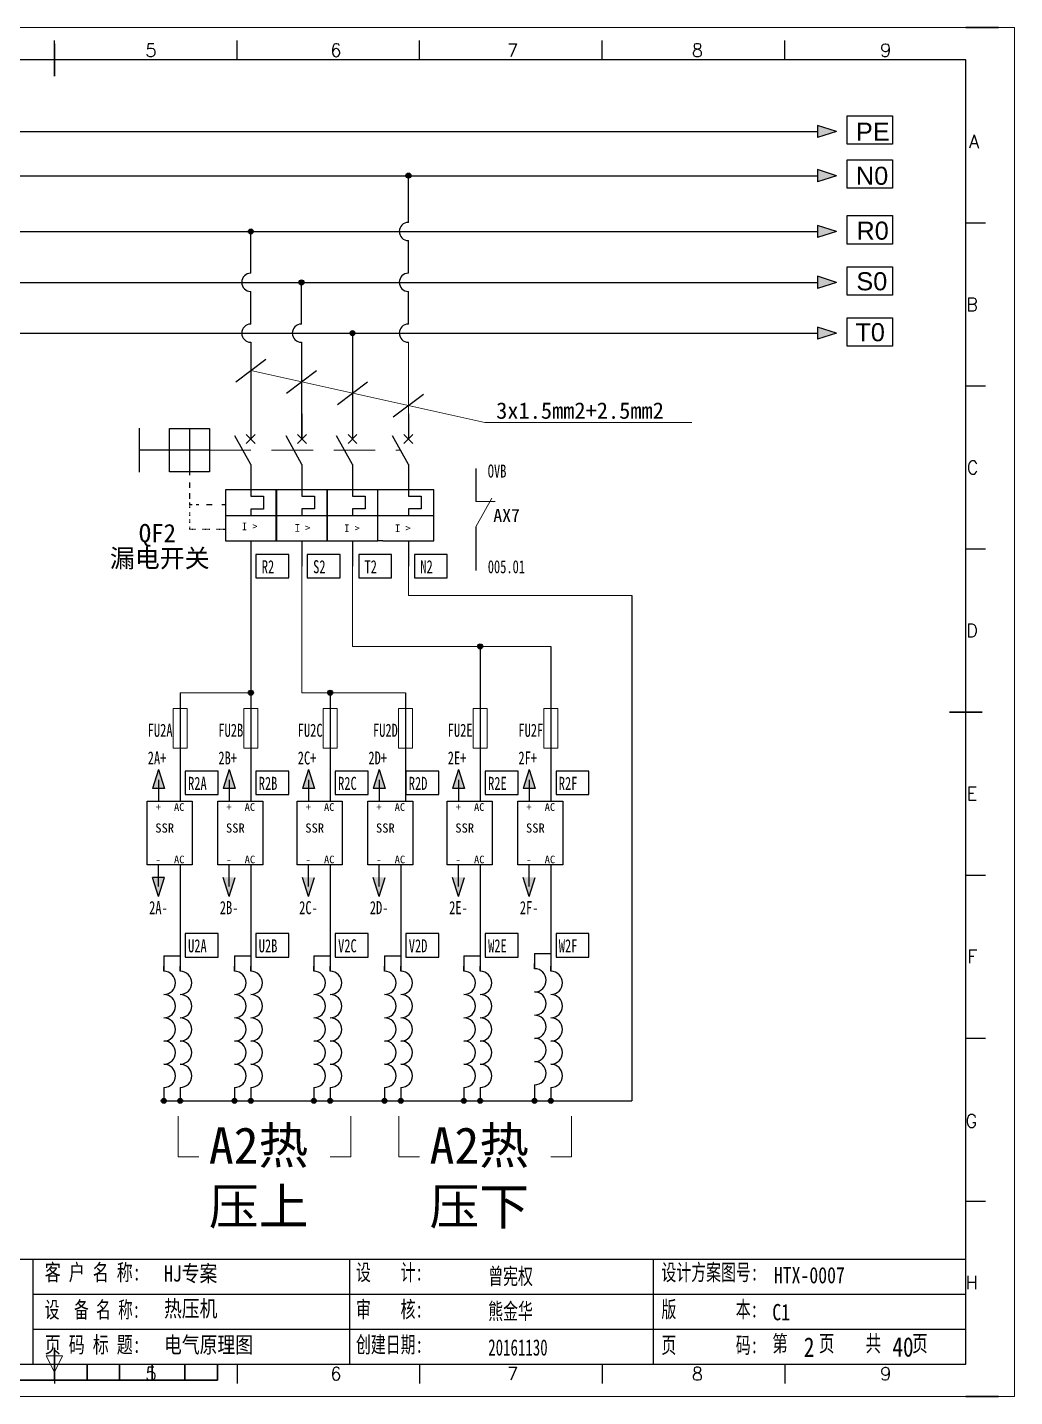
# Model space of a CAD drawing. Extents: x 35123 to 43919, y -4314 to -326.
# Drawn here: x 36080 to 36231.4, y -2913.9 to -2703.9 of the extents above; entities that cross this region are included whole.
import ezdxf
from ezdxf.enums import TextEntityAlignment as Align

# ---------------------------------------------------------------- set-up
doc = ezdxf.new("R2010")
doc.units = 0
doc.header["$MEASUREMENT"] = 0
for name, pattern in [('ACANSTGL', [0.11811, 0.07874, -0.03937]), ('ACISOWELD', [3, 2, -1]), ('DASHED2', [9.525, 6.35, -3.175])]:
    doc.linetypes.add(name, pattern=pattern)
for name, color, linetype in [('AE_BOR', 1, 'Continuous'), ('MISC', 2, 'Continuous'), ('SYMS', 7, 'Continuous'), ('细实线层', 7, 'Continuous')]:
    doc.layers.add(name, color=color, linetype=linetype)
doc.styles.add('Standard0.67', font='', dxfattribs={"width": 0.67})
doc.styles.add('Standard_0.8', font='SimSun.ttf', dxfattribs={"width": 0.8})
doc.styles.add('WD', font='romans.shx', dxfattribs={"bigfont": 'gbcbig.shx'})
doc.styles.add('WD_IEC', font='ISOCP2.shx', dxfattribs={"width": 0.9, "height": 4, "bigfont": 'gbcbig.shx'})
doc.styles.add('宋', font='SimSun.ttf', dxfattribs={"width": 0.7})
doc.styles.add('样式 0', font='')
doc.styles.add('样式 8', font='arial.ttf')
doc.styles.get('Standard0.67').set_extended_font_data('FangSong_GB2312')
doc.styles.get('样式 0').set_extended_font_data('KaiTi_GB2312')

# ---------------------------------------------------------------- blocks, each defined once
blk = doc.blocks.new('gb_a2_a')
for p, q in [((584, 410), (25, 410)), ((584, 10), (584, 410)), ((25, 10), (584, 10))]:
    blk.add_line(p, q)
at = {"layer": 'AE_BOR', "color": 1, "lineweight": 15}
for p, q in [((4.93, 420), (598.93, 420)), ((598.93, 420), (598.93, 0)), ((304.5, 7.5), (302, 12.5)), ((302, 12.5), (307, 12.5)), ((307, 12.5), (304.5, 7.5)), ((598.93, 0), (4.93, 0))]:
    blk.add_line(p, q, dxfattribs=at)
at = {"layer": 'AE_BOR', "lineweight": 30}
for p, q in [((594, 420), (584, 420)), ((594, 0), (584, 0))]:
    blk.add_line(p, q, dxfattribs=at)
at = {"layer": 'AE_BOR'}
for p, q in [((304.5, 410), (304.5, 416)), ((360.5, 410), (360.5, 416)), ((416.5, 410), (416.5, 416)), ((472.5, 410), (472.5, 416)), ((528.5, 410), (528.5, 416)), ((584, 360), (590, 360)), ((584, 310), (590, 310)), ((584, 260), (590, 260)), ((584, 160), (590, 160)), ((584, 110), (590, 110)), ((584, 60), (590, 60)), ((304.5, 10), (304.5, 4)), ((360.5, 10), (360.5, 4)), ((416.5, 10), (416.5, 4)), ((472.5, 10), (472.5, 4)), ((528.5, 10), (528.5, 4))]:
    blk.add_line(p, q, dxfattribs=at)
at = {"layer": 'AE_BOR', "color": 2, "lineweight": 30}
for p, q in [((304.5, 405), (304.5, 415)), ((579, 210), (589, 210)), ((304.5, 10), (304.5, 15)), ((304.5, 15), (304.5, 5)), ((304.5, 10), (304.5, 5)), ((314.5, 5), (314.5, 10)), ((324.5, 5), (324.5, 10)), ((334.5, 5), (334.5, 10)), ((344.5, 5), (344.5, 10)), ((354.5, 5), (354.5, 10)), ((254.5, 5), (354.5, 5))]:
    blk.add_line(p, q, dxfattribs=at)
at = {"layer": 'AE_BOR', "style": 'WD'}
for s, p in [('5', (334.12, 411)), ('6', (390.81, 411)), ('7', (445.01, 411)), ('8', (501.67, 411)), ('9', (559.4, 411)), ('5', (334.12, 5)), ('6', (390.81, 5)), ('7', (445.01, 5)), ('8', (501.67, 5)), ('9', (559.4, 5))]:
    blk.add_text(s, height=4, dxfattribs=at).set_placement(p, align=Align.CENTER)
for s, p in [('A', (588.05, 385)), ('B', (587.67, 335)), ('C', (587.86, 285)), ('D', (587.67, 235)), ('E', (587.48, 185)), ('F', (587.48, 135)), ('F', (587.48, 135)), ('G', (587.48, 84.56)), ('H', (587.67, 35))]:
    blk.add_text(s, height=4, dxfattribs=at).set_placement(p, align=Align.MIDDLE_RIGHT)
blk = doc.blocks.new('VCB11THI')
for p, q in [((0, 7.5), (0, 2.5)), ((0, -2.5), (-3.12, 3.12)), ((-0.88, 3.38), (0.88, 1.62)), ((-0.88, 1.62), (0.88, 3.38)), ((0, -2.5), (0, -8.75)), ((0, -8.75), (2.5, -8.75)), ((2.5, -8.75), (2.5, -11.25)), ((-5, -12.5), (5, -12.5)), ((0, -11.25), (0, -12.5)), ((2.5, -11.25), (0, -11.25)), ((0, -17.5), (0, -22.5))]:
    blk.add_line(p, q)
blk.add_lwpolyline([(-5, -7.5), (-5, -17.5), (5, -17.5), (5, -7.5)], close=True)
at = {"style": 'WD_IEC'}
for tag, p in [('INST', (-8, 5.25)), ('LOC', (-8, 1.75)), ('TAG1', (-8, -1.75)), ('RATING1', (-8, -6.35)), ('DESC1', (-8, -14.35)), ('DESC2', (-8, -17.85)), ('DESC3', (-8, -21.35))]:
    blk.add_attdef(tag, text='', height=2.5, dxfattribs=at).set_placement(p, align=Align.RIGHT)
blk.add_attdef('TERM01', text='', height=2, rotation=90, dxfattribs=at).set_placement((-1, 7.5), align=Align.RIGHT)
at = {"style": 'WD_IEC', "flags": 1}
for tag, p, height in [('X2TERM01', (0, 7.5), 0.32), ('MFG', (2.75, 6.5), 1.5), ('CAT', (2.75, 4), 1.5), ('X4LINK', (-2, 0), 0.32), ('X1LINK', (-0.5, 0), 0.32), ('CONTACT', (-5, -7.5), 1), ('COMMON', (-3.75, -8.75), 1), ('ASSYCODE', (1, -19), 1), ('FAMILY', (1, -20.5), 1), ('CATDESC', (1, -22), 1), ('X8TERM02', (0, -22.5), 0.32)]:
    blk.add_attdef(tag, p, '', height=height, dxfattribs=at)
at = {"lineweight": 15, "style": 'WD_IEC'}
blk.add_attdef('XREF', text='', height=2.5, dxfattribs=at).set_placement((-8, -10.35), align=Align.RIGHT)
at = {"style": 'WD_IEC'}
blk.add_attdef('TERM02', (-1, -22.5), '', height=2, rotation=90, dxfattribs=at)
at = {"linetype": 'Continuous', "style": 'WD_IEC'}
blk.add_attdef('T', text='', height=2.5, dxfattribs=at).set_placement((0, -15), align=Align.MIDDLE_CENTER)
blk = doc.blocks.new('VCB21THI')
for p, q in [((0, 7.5), (0, 2.5)), ((0, -2.5), (-3.12, 3.12)), ((-0.88, 3.38), (0.88, 1.62)), ((-0.88, 1.62), (0.88, 3.38)), ((0, -2.5), (0, -8.75)), ((0, -8.75), (2.5, -8.75)), ((2.5, -8.75), (2.5, -11.25)), ((-5, -12.5), (5, -12.5)), ((0, -11.25), (0, -12.5)), ((2.5, -11.25), (0, -11.25)), ((0, -17.5), (0, -22.5))]:
    blk.add_line(p, q)
blk.add_lwpolyline([(-5, -7.5), (-5, -17.5), (5, -17.5), (5, -7.5)], close=True)
at = {"style": 'WD_IEC'}
for tag, p in [('INST', (-8, 5.25)), ('LOC', (-8, 1.75)), ('TAG2', (-8, -1.75)), ('RATING1', (-8, -6.35)), ('DESC1', (-8, -14.35)), ('DESC2', (-8, -17.85)), ('DESC3', (-8, -21.35))]:
    blk.add_attdef(tag, text='', height=2.5, dxfattribs=at).set_placement(p, align=Align.RIGHT)
blk.add_attdef('TERM01', text='', height=2, rotation=90, dxfattribs=at).set_placement((-1, 7.5), align=Align.RIGHT)
at = {"style": 'WD_IEC', "flags": 1}
for tag, p, height in [('X2TERM01', (0, 7.5), 0.32), ('X4LINK', (-2, 0), 0.32), ('X1LINK', (-0.5, 0), 0.32), ('CONTACT', (-5, -7.5), 1), ('COMMON', (-3.75, -8.75), 1), ('FAMILY', (1, -20.5), 1), ('X8TERM02', (0, -22.5), 0.32)]:
    blk.add_attdef(tag, p, '', height=height, dxfattribs=at)
at = {"lineweight": 15, "style": 'WD_IEC'}
blk.add_attdef('XREF', text='', height=2.5, dxfattribs=at).set_placement((-8, -10.35), align=Align.RIGHT)
at = {"style": 'WD_IEC'}
blk.add_attdef('TERM02', (-1, -22.5), '', height=2, rotation=90, dxfattribs=at)
at = {"linetype": 'Continuous', "style": 'WD_IEC'}
blk.add_attdef('T', text='', height=2.5, dxfattribs=at).set_placement((0, -15), align=Align.MIDDLE_CENTER)
blk = doc.blocks.new('WDDOT')
blk.add_hatch(color=256).paths.add_polyline_path([(0.5, 0, 1), (-0.5, 0, 1)])
blk.add_circle((0, 0), 0.5)

msp = doc.modelspace()

# ---------------------------------------------------------------- hatches: boundary and pattern name
for color, points in [(256, [(36204.055, -2726.613), (36201.137, -2725.677), (36201.137, -2727.548)]), (256, [(36204.055, -2735.178), (36201.137, -2734.243), (36201.137, -2736.114)]), (256, [(36204.055, -2742.975), (36201.137, -2742.039), (36201.137, -2743.91)]), (256, [(36204.055, -2750.771), (36201.137, -2749.836), (36201.137, -2751.706)]), (0, [(36100.111, -2817.694), (36101.046, -2820.612), (36099.175, -2820.612)]), (0, [(36110.945, -2817.694), (36111.88, -2820.612), (36110.01, -2820.612)]), (0, [(36123.111, -2817.694), (36124.046, -2820.612), (36122.175, -2820.612)]), (0, [(36133.945, -2817.694), (36134.88, -2820.612), (36133.01, -2820.612)]), (0, [(36146.111, -2817.694), (36147.046, -2820.612), (36145.175, -2820.612)]), (0, [(36156.945, -2817.694), (36157.88, -2820.612), (36156.01, -2820.612)]), (0, [(36100.111, -2837.163), (36101.046, -2834.245), (36099.175, -2834.245)]), (0, [(36110.945, -2837.163), (36111.88, -2834.245), (36110.01, -2834.245)]), (0, [(36123.111, -2837.163), (36124.046, -2834.245), (36122.175, -2834.245)]), (0, [(36133.945, -2837.163), (36134.88, -2834.245), (36133.01, -2834.245)]), (0, [(36146.111, -2837.163), (36147.046, -2834.245), (36145.175, -2834.245)]), (0, [(36156.945, -2837.163), (36157.88, -2834.245), (36156.01, -2834.245)])]:
    msp.add_hatch(color=color).paths.add_polyline_path(points)
h = msp.add_hatch(color=256)
edge = h.paths.add_edge_path()
edge.add_arc((36138.431, -2726.606), 0.389, 0, 360)
h = msp.add_hatch(color=256)
edge = h.paths.add_edge_path()
edge.add_arc((36114.269, -2735.178), 0.389, 0, 360)
h = msp.add_hatch(color=256)
edge = h.paths.add_edge_path()
edge.add_arc((36122.03, -2742.975), 0.389, 0, 360)
h = msp.add_hatch(color=256)
edge = h.paths.add_edge_path()
edge.add_arc((36129.865, -2750.771), 0.389, 0, 360)
h = msp.add_hatch(color=0)
edge = h.paths.add_edge_path()
edge.add_arc((36149.434, -2798.813), 0.389, 0, 360)
h = msp.add_hatch(color=0)
edge = h.paths.add_edge_path()
edge.add_arc((36114.269, -2805.908), 0.389, 0, 360)
h = msp.add_hatch(color=0)
edge = h.paths.add_edge_path()
edge.add_arc((36126.436, -2805.909), 0.389, 0, 360)
h = msp.add_hatch(color=0)
edge = h.paths.add_edge_path()
edge.add_arc((36100.934, -2868.508), 0.389, 0, 360)
h = msp.add_hatch(color=0)
edge = h.paths.add_edge_path()
edge.add_arc((36103.434, -2868.508), 0.389, 0, 360)
h = msp.add_hatch(color=0)
edge = h.paths.add_edge_path()
edge.add_arc((36111.769, -2868.508), 0.389, 0, 360)
h = msp.add_hatch(color=0)
edge = h.paths.add_edge_path()
edge.add_arc((36114.269, -2868.508), 0.389, 0, 360)
h = msp.add_hatch(color=0)
edge = h.paths.add_edge_path()
edge.add_arc((36123.934, -2868.508), 0.389, 0, 360)
h = msp.add_hatch(color=0)
edge = h.paths.add_edge_path()
edge.add_arc((36126.434, -2868.508), 0.389, 0, 360)
h = msp.add_hatch(color=0)
edge = h.paths.add_edge_path()
edge.add_arc((36134.769, -2868.508), 0.389, 0, 360)
h = msp.add_hatch(color=0)
edge = h.paths.add_edge_path()
edge.add_arc((36137.269, -2868.508), 0.389, 0, 360)
h = msp.add_hatch(color=0)
edge = h.paths.add_edge_path()
edge.add_arc((36146.934, -2868.508), 0.389, 0, 360)
h = msp.add_hatch(color=0)
edge = h.paths.add_edge_path()
edge.add_arc((36149.434, -2868.508), 0.389, 0, 360)
h = msp.add_hatch(color=0)
edge = h.paths.add_edge_path()
edge.add_arc((36157.769, -2868.508), 0.389, 0, 360)
h = msp.add_hatch(color=0)
edge = h.paths.add_edge_path()
edge.add_arc((36160.269, -2868.508), 0.389, 0, 360)
at = {"layer": 'MISC'}
msp.add_hatch(color=0, dxfattribs=at).paths.add_polyline_path([(36204.055, -2719.848), (36201.137, -2718.913), (36201.137, -2720.783)])

# ---------------------------------------------------------------- linework, layer by layer
for p, q in [((36204.055, -2726.613), (36201.137, -2725.677)), ((36201.137, -2725.677), (36201.137, -2727.548)), ((35962.82, -2726.613), (36201.137, -2726.613)), ((36138.431, -2733.778), (36138.431, -2726.606)), ((36204.055, -2726.613), (36201.137, -2727.548)), ((35962.82, -2735.178), (36201.137, -2735.178)), ((36114.269, -2741.58), (36114.269, -2735.178)), ((36204.055, -2735.178), (36201.137, -2734.243)), ((36201.137, -2734.243), (36201.137, -2736.114)), ((36204.055, -2735.178), (36201.137, -2736.114)), ((36138.431, -2741.574), (36138.431, -2736.566)), ((36204.055, -2742.975), (36201.137, -2742.039)), ((36201.137, -2742.039), (36201.137, -2743.91)), ((35962.713, -2742.975), (36201.137, -2742.975)), ((36114.269, -2749.377), (36114.269, -2744.369)), ((36122.03, -2749.377), (36122.03, -2742.975)), ((36138.431, -2749.37), (36138.431, -2744.362)), ((36204.055, -2742.975), (36201.137, -2743.91)), ((35962.807, -2750.771), (36201.137, -2750.771)), ((36129.865, -2750.771), (36129.865, -2767.014)), ((36204.055, -2750.771), (36201.137, -2749.836)), ((36201.137, -2749.836), (36201.137, -2751.706)), ((36204.055, -2750.771), (36201.137, -2751.706)), ((36114.269, -2752.165), (36114.269, -2767.014)), ((36122.03, -2752.165), (36122.03, -2767.014)), ((36080.874, -2898.146), (36125.125, -2898.146)), ((36125.125, -2898.146), (36193.911, -2898.146)), ((36193.911, -2898.146), (36223.908, -2898.146)), ((36080.874, -2903.508), (36125.125, -2903.508)), ((36125.125, -2903.508), (36193.911, -2903.508)), ((36193.911, -2903.508), (36223.908, -2903.508)), ((36065.175, -2908.87), (36125.125, -2908.87)), ((36125.125, -2908.87), (36193.911, -2908.87))]:
    msp.add_line(p, q)
at = {"lineweight": 0}
msp.add_line((36138.431, -2752.159), (36138.431, -2767.014), dxfattribs=at)
at = {"color": 0}
for p, q in [((36138.431, -2763.116), (36138.431, -2767.014)), ((36097.147, -2765.352), (36097.147, -2772.075)), ((36104.872, -2765.391), (36104.872, -2772.036)), ((36138.431, -2770.912), (36135.995, -2766.527)), ((36137.742, -2766.325), (36139.12, -2767.703)), ((36137.742, -2767.703), (36139.12, -2766.325)), ((36107.941, -2768.714), (36097.147, -2768.714)), ((36138.431, -2770.912), (36138.431, -2775.785)), ((36148.766, -2771.535), (36148.766, -2776.56)), ((36104.872, -2772.036), (36104.872, -2772.562)), ((36104.872, -2773.653), (36104.872, -2774.472)), ((36104.872, -2775.291), (36104.872, -2776.155)), ((36134.533, -2774.81), (36133.763, -2774.81)), ((36142.329, -2774.81), (36134.533, -2774.81)), ((36138.431, -2775.785), (36140.38, -2775.785)), ((36140.38, -2775.785), (36140.38, -2777.734)), ((36142.329, -2782.606), (36142.329, -2774.81)), ((36104.872, -2776.746), (36104.872, -2777.066)), ((36104.872, -2777.066), (36105.266, -2777.066)), ((36105.904, -2777.066), (36106.314, -2777.066)), ((36107.452, -2777.066), (36108.363, -2777.066)), ((36109.82, -2777.066), (36110.375, -2777.066)), ((36138.431, -2777.734), (36138.431, -2778.708)), ((36140.38, -2777.734), (36138.431, -2777.734)), ((36133.763, -2778.708), (36142.329, -2778.708)), ((36148.766, -2780.458), (36148.767, -2787.189)), ((36114.269, -2782.613), (36114.269, -2822.541)), ((36134.533, -2782.606), (36133.763, -2782.606)), ((36134.533, -2782.606), (36142.329, -2782.606)), ((36138.431, -2782.606), (36138.431, -2786.505)), ((36172.681, -2790.98), (36172.681, -2868.508)), ((36149.434, -2798.813), (36149.434, -2822.541)), ((36160.269, -2798.814), (36160.269, -2822.541)), ((36103.434, -2805.908), (36103.434, -2822.541)), ((36126.436, -2805.909), (36126.434, -2822.541)), ((36137.972, -2805.909), (36137.971, -2822.541)), ((36100.111, -2817.694), (36099.175, -2820.612)), ((36100.111, -2817.694), (36101.046, -2820.612)), ((36110.945, -2817.694), (36110.01, -2820.612)), ((36110.945, -2817.694), (36111.88, -2820.612)), ((36123.111, -2817.694), (36122.175, -2820.612)), ((36123.111, -2817.694), (36124.046, -2820.612)), ((36133.945, -2817.694), (36133.01, -2820.612)), ((36133.945, -2817.694), (36134.88, -2820.612)), ((36146.111, -2817.694), (36145.175, -2820.612)), ((36146.111, -2817.694), (36147.046, -2820.612)), ((36156.945, -2817.694), (36156.01, -2820.612)), ((36156.945, -2817.694), (36157.88, -2820.612)), ((36100.111, -2819.248), (36100.111, -2822.541)), ((36110.945, -2819.248), (36110.945, -2822.541)), ((36123.111, -2819.248), (36123.111, -2822.541)), ((36133.945, -2819.248), (36133.945, -2822.541)), ((36146.111, -2819.248), (36146.111, -2822.541)), ((36156.945, -2819.248), (36156.945, -2822.541)), ((36101.046, -2820.612), (36099.175, -2820.612)), ((36111.88, -2820.612), (36110.01, -2820.612)), ((36124.046, -2820.612), (36122.175, -2820.612)), ((36134.88, -2820.612), (36133.01, -2820.612)), ((36147.046, -2820.612), (36145.175, -2820.612)), ((36157.88, -2820.612), (36156.01, -2820.612)), ((36100.111, -2835.608), (36100.111, -2832.316)), ((36103.434, -2832.316), (36103.434, -2848.64)), ((36110.945, -2835.608), (36110.945, -2832.316)), ((36114.269, -2832.316), (36114.269, -2848.64)), ((36123.111, -2835.608), (36123.111, -2832.316)), ((36126.434, -2832.316), (36126.434, -2848.64)), ((36133.945, -2835.608), (36133.945, -2832.316)), ((36137.269, -2832.316), (36137.269, -2848.64)), ((36146.111, -2835.608), (36146.111, -2832.316)), ((36149.434, -2832.316), (36149.434, -2848.64)), ((36156.945, -2835.608), (36156.945, -2832.316)), ((36160.269, -2832.316), (36160.269, -2848.64)), ((36100.111, -2837.163), (36099.175, -2834.245)), ((36101.046, -2834.245), (36099.175, -2834.245)), ((36100.111, -2837.163), (36101.046, -2834.245)), ((36110.945, -2837.163), (36110.01, -2834.245)), ((36110.945, -2837.163), (36111.88, -2834.245)), ((36123.111, -2837.163), (36122.175, -2834.245)), ((36123.111, -2837.163), (36124.046, -2834.245)), ((36133.945, -2837.163), (36133.01, -2834.245)), ((36133.945, -2837.163), (36134.88, -2834.245)), ((36146.111, -2837.163), (36145.175, -2834.245)), ((36146.111, -2837.163), (36147.046, -2834.245)), ((36156.945, -2837.163), (36156.01, -2834.245)), ((36156.945, -2837.163), (36157.88, -2834.245)), ((36100.934, -2846.285), (36100.934, -2848.64)), ((36111.769, -2846.285), (36111.769, -2848.64)), ((36123.934, -2846.285), (36123.934, -2848.64)), ((36134.769, -2846.285), (36134.769, -2848.64)), ((36146.934, -2846.285), (36146.934, -2848.64)), ((36157.769, -2845.884), (36157.769, -2848.238)), ((36157.769, -2848.238), (36157.769, -2847.435)), ((36100.934, -2848.64), (36100.934, -2847.837)), ((36103.434, -2848.64), (36103.434, -2847.837)), ((36111.769, -2848.64), (36111.769, -2847.837)), ((36114.269, -2848.64), (36114.269, -2847.837)), ((36123.934, -2848.64), (36123.934, -2847.837)), ((36126.434, -2848.64), (36126.434, -2847.837)), ((36134.769, -2848.64), (36134.769, -2847.837)), ((36137.269, -2848.64), (36137.269, -2847.837)), ((36146.934, -2848.64), (36146.934, -2847.837)), ((36149.434, -2848.64), (36149.434, -2847.837)), ((36160.269, -2848.64), (36160.269, -2847.837)), ((36100.934, -2866.456), (36100.934, -2868.508)), ((36100.934, -2866.456), (36100.934, -2868.508)), ((36103.434, -2866.456), (36103.434, -2868.508)), ((36103.434, -2866.456), (36103.434, -2868.508)), ((36111.769, -2866.456), (36111.769, -2868.508)), ((36111.769, -2866.456), (36111.769, -2868.508)), ((36114.269, -2866.456), (36114.269, -2868.508)), ((36114.269, -2866.456), (36114.269, -2868.508)), ((36123.934, -2866.456), (36123.934, -2868.508)), ((36123.934, -2866.456), (36123.934, -2868.508)), ((36126.434, -2866.456), (36126.434, -2868.508)), ((36126.434, -2866.456), (36126.434, -2868.508)), ((36134.769, -2866.456), (36134.769, -2868.508)), ((36134.769, -2866.456), (36134.769, -2868.508)), ((36137.269, -2866.456), (36137.269, -2868.508)), ((36137.269, -2866.456), (36137.269, -2868.508)), ((36146.934, -2866.456), (36146.934, -2868.508)), ((36146.934, -2866.456), (36146.934, -2868.508)), ((36149.434, -2866.456), (36149.434, -2868.508)), ((36149.434, -2866.456), (36149.434, -2868.508)), ((36157.769, -2866.054), (36157.769, -2868.107)), ((36157.769, -2866.054), (36157.769, -2868.508)), ((36160.269, -2866.456), (36160.269, -2868.508)), ((36160.269, -2866.456), (36160.269, -2868.508)), ((36100.934, -2868.508), (36172.681, -2868.508))]:
    msp.add_line(p, q, dxfattribs=at)
at = {"color": 0, "linetype": 'DASHED2', "lineweight": 0}
msp.add_line((36107.941, -2768.714), (36137.21, -2768.714), dxfattribs=at)
at = {"color": 0, "lineweight": 0}
for p, q in [((36148.766, -2780.458), (36151.203, -2776.073)), ((36148.766, -2776.56), (36151.735, -2776.56)), ((36122.103, -2782.606), (36122.103, -2805.908)), ((36129.865, -2782.606), (36129.865, -2798.811)), ((36138.431, -2782.606), (36138.431, -2790.98)), ((36138.431, -2790.98), (36172.681, -2790.98)), ((36129.865, -2798.811), (36160.269, -2798.814)), ((36114.269, -2805.908), (36103.434, -2805.908)), ((36122.103, -2805.908), (36137.972, -2805.912)), ((36103.119, -2870.87), (36103.119, -2877.111)), ((36129.621, -2870.87), (36129.621, -2877.111)), ((36136.954, -2870.87), (36136.954, -2877.111)), ((36163.455, -2870.87), (36163.455, -2877.111)), ((36103.119, -2877.111), (36106.297, -2877.111)), ((36126.443, -2877.111), (36129.621, -2877.111)), ((36136.954, -2877.111), (36140.131, -2877.111)), ((36160.278, -2877.111), (36163.455, -2877.111))]:
    msp.add_line(p, q, dxfattribs=at)
at = {"color": 0, "linetype": 'ACANSTGL'}
for p, q in [((36104.872, -2777.066), (36104.872, -2777.611)), ((36104.872, -2778.293), (36104.872, -2778.884)), ((36104.872, -2779.339), (36104.872, -2779.885)), ((36104.872, -2780.476), (36104.872, -2780.812)), ((36104.872, -2780.812), (36105.864, -2780.812)), ((36106.882, -2780.812), (36107.991, -2780.812)), ((36109.009, -2780.812), (36110.353, -2780.812))]:
    msp.add_line(p, q, dxfattribs=at)
at = {"ltscale": 2}
for p, q in [((36223.908, -2908.87), (36223.908, -2887.423)), ((36065.175, -2892.785), (36223.908, -2892.785)), ((36080.874, -2892.785), (36080.874, -2908.87)), ((36129.439, -2908.87), (36129.439, -2892.785)), ((36176.02, -2908.87), (36176.02, -2892.785)), ((36193.911, -2908.87), (36223.908, -2908.87))]:
    msp.add_line(p, q, dxfattribs=at)
at = {"color": 0, "lineweight": -3}
msp.add_lwpolyline([(36205.705, -2717.41), (36212.646, -2717.41), (36212.646, -2721.762), (36205.705, -2721.762)], close=True, dxfattribs=at)
at = {"lineweight": -3}
for points in [[(36205.705, -2724.174), (36212.646, -2724.174), (36212.646, -2728.527), (36205.705, -2728.527)], [(36205.705, -2732.74), (36212.646, -2732.74), (36212.646, -2737.093), (36205.705, -2737.093)], [(36205.705, -2740.599), (36212.646, -2740.599), (36212.646, -2744.952), (36205.705, -2744.952)], [(36205.705, -2748.404), (36212.646, -2748.404), (36212.646, -2752.756), (36205.705, -2752.756)]]:
    msp.add_lwpolyline(points, close=True, dxfattribs=at)
at = {"color": 0}
for points in [[(36101.802, -2765.391), (36107.941, -2765.391), (36107.941, -2772.036), (36101.802, -2772.036)], [(36098.387, -2822.541), (36105.281, -2822.541), (36105.281, -2832.316), (36098.387, -2832.316)], [(36109.222, -2822.541), (36116.116, -2822.541), (36116.116, -2832.316), (36109.222, -2832.316)], [(36121.387, -2822.541), (36128.281, -2822.541), (36128.281, -2832.316), (36121.387, -2832.316)], [(36132.222, -2822.541), (36139.116, -2822.541), (36139.116, -2832.316), (36132.222, -2832.316)], [(36144.387, -2822.541), (36151.281, -2822.541), (36151.281, -2832.316), (36144.387, -2832.316)], [(36155.222, -2822.541), (36162.116, -2822.541), (36162.116, -2832.316), (36155.222, -2832.316)]]:
    msp.add_lwpolyline(points, close=True, dxfattribs=at)
at = {"color": 0, "ltscale": 2}
for points in [[(36120.084, -2784.711), (36115.062, -2784.711), (36115.062, -2788.316), (36120.084, -2788.316)], [(36127.959, -2784.71), (36122.936, -2784.71), (36122.936, -2788.315), (36127.959, -2788.315)], [(36135.833, -2784.709), (36130.81, -2784.709), (36130.81, -2788.313), (36135.833, -2788.313)], [(36144.399, -2784.709), (36139.376, -2784.709), (36139.376, -2788.313), (36144.399, -2788.313)], [(36109.249, -2817.932), (36104.227, -2817.932), (36104.227, -2821.536), (36109.249, -2821.536)], [(36120.084, -2817.932), (36115.062, -2817.932), (36115.062, -2821.536), (36120.084, -2821.536)], [(36132.249, -2817.932), (36127.227, -2817.932), (36127.227, -2821.536), (36132.249, -2821.536)], [(36143.084, -2817.932), (36138.062, -2817.932), (36138.062, -2821.536), (36143.084, -2821.536)], [(36155.249, -2817.932), (36150.227, -2817.932), (36150.227, -2821.536), (36155.249, -2821.536)], [(36166.084, -2817.932), (36161.062, -2817.932), (36161.062, -2821.536), (36166.084, -2821.536)], [(36109.249, -2842.847), (36104.227, -2842.847), (36104.227, -2846.452), (36109.249, -2846.452)], [(36120.084, -2842.847), (36115.062, -2842.847), (36115.062, -2846.452), (36120.084, -2846.452)], [(36132.249, -2842.847), (36127.227, -2842.847), (36127.227, -2846.452), (36132.249, -2846.452)], [(36143.084, -2842.847), (36138.062, -2842.847), (36138.062, -2846.452), (36143.084, -2846.452)], [(36155.249, -2842.847), (36150.227, -2842.847), (36150.227, -2846.452), (36155.249, -2846.452)], [(36166.084, -2842.847), (36161.062, -2842.847), (36161.062, -2846.452), (36166.084, -2846.452)]]:
    msp.add_lwpolyline(points, close=True, dxfattribs=at)
for centre in [(36138.431, -2726.606), (36114.269, -2735.178), (36122.03, -2742.975), (36129.865, -2750.771)]:
    msp.add_circle(centre, 0.389)
at = {"color": 0}
for centre in [(36149.434, -2798.813), (36114.269, -2805.908), (36126.436, -2805.909), (36100.934, -2868.508), (36103.434, -2868.508), (36111.769, -2868.508), (36114.269, -2868.508), (36123.934, -2868.508), (36126.434, -2868.508), (36134.769, -2868.508), (36137.269, -2868.508), (36146.934, -2868.508), (36149.434, -2868.508), (36157.769, -2868.508), (36160.269, -2868.508)]:
    msp.add_circle(centre, 0.389, dxfattribs=at)
at = {"ltscale": 2}
for centre in [(36138.431, -2735.172), (36114.269, -2742.975), (36138.431, -2742.968), (36114.269, -2750.771), (36122.03, -2750.771), (36138.431, -2750.764)]:
    msp.add_arc(centre, 1.394, 90, 270, dxfattribs=at)
at = {"color": 0}
for centre in [(36100.934, -2850.421), (36103.434, -2850.421), (36111.769, -2850.421), (36114.269, -2850.421), (36123.934, -2850.421), (36126.434, -2850.421), (36134.769, -2850.421), (36137.269, -2850.421), (36146.934, -2850.421), (36149.434, -2850.421), (36157.769, -2850.02), (36160.269, -2850.421), (36100.934, -2853.984), (36103.434, -2853.984), (36111.769, -2853.984), (36114.269, -2853.984), (36123.934, -2853.984), (36126.434, -2853.984), (36134.769, -2853.984), (36137.269, -2853.984), (36146.934, -2853.984), (36149.434, -2853.984), (36157.769, -2853.583), (36160.269, -2853.984), (36100.934, -2857.548), (36103.434, -2857.548), (36111.769, -2857.548), (36114.269, -2857.548), (36123.934, -2857.548), (36126.434, -2857.548), (36134.769, -2857.548), (36137.269, -2857.548), (36146.934, -2857.548), (36149.434, -2857.548), (36157.769, -2857.146), (36160.269, -2857.548), (36100.934, -2861.111), (36103.434, -2861.111), (36111.769, -2861.111), (36114.269, -2861.111), (36123.934, -2861.111), (36126.434, -2861.111), (36134.769, -2861.111), (36137.269, -2861.111), (36146.934, -2861.111), (36149.434, -2861.111), (36157.769, -2860.71), (36160.269, -2861.111), (36100.934, -2864.674), (36103.434, -2864.674), (36111.769, -2864.674), (36114.269, -2864.674), (36123.934, -2864.674), (36126.434, -2864.674), (36134.769, -2864.674), (36137.269, -2864.674), (36146.934, -2864.674), (36149.434, -2864.674), (36157.769, -2864.273), (36160.269, -2864.674)]:
    msp.add_arc(centre, 1.782, 270, 90, dxfattribs=at)
at = {"layer": 'MISC', "color": 0}
for p, q in [((36204.055, -2719.848), (36201.137, -2718.913)), ((36201.137, -2718.913), (36201.137, -2720.783)), ((35962.82, -2719.848), (36201.137, -2719.848)), ((36204.055, -2719.848), (36201.137, -2720.783)), ((36100.934, -2846.285), (36103.434, -2846.285)), ((36111.769, -2846.285), (36114.269, -2846.285)), ((36123.934, -2846.285), (36126.434, -2846.285)), ((36134.769, -2846.285), (36137.269, -2846.285)), ((36146.934, -2846.285), (36149.434, -2846.285)), ((36157.769, -2845.884), (36160.269, -2845.884))]:
    msp.add_line(p, q, dxfattribs=at)
at = {"layer": '细实线层', "linetype": 'ByBlock'}
for p, q in [((36111.958, -2758.223), (36116.579, -2754.757)), ((36119.72, -2759.952), (36124.341, -2756.486)), ((36127.554, -2761.697), (36132.176, -2758.231))]:
    msp.add_line(p, q, dxfattribs=at)
at = {"layer": '细实线层', "lineweight": 0}
msp.add_line((36114.269, -2756.49), (36150.138, -2764.479), dxfattribs=at)
at = {"layer": '细实线层', "color": 0, "linetype": 'ByBlock'}
msp.add_line((36136.12, -2763.605), (36140.742, -2760.139), dxfattribs=at)
at = {"layer": '细实线层', "color": 0, "lineweight": 0}
msp.add_line((36150.138, -2764.479), (36181.884, -2764.479), dxfattribs=at)
for points in [[(36102.369, -2808.358), (36104.499, -2808.358), (36104.499, -2814.423), (36102.369, -2814.423)], [(36113.203, -2808.358), (36115.334, -2808.358), (36115.334, -2814.423), (36113.203, -2814.423)], [(36125.369, -2808.358), (36127.499, -2808.358), (36127.499, -2814.423), (36125.369, -2814.423)], [(36136.906, -2808.358), (36139.036, -2808.358), (36139.036, -2814.423), (36136.906, -2814.423)], [(36148.369, -2808.358), (36150.499, -2808.358), (36150.499, -2814.423), (36148.369, -2814.423)], [(36159.203, -2808.358), (36161.334, -2808.358), (36161.334, -2814.423), (36159.203, -2814.423)]]:
    msp.add_lwpolyline(points, close=True, dxfattribs=at)

# ---------------------------------------------------------------- block references
at = {"xscale": 0.5, "yscale": 0.5, "zscale": 0.5}
msp.add_blockref('gb_a2_a', (35931.908, -2913.87), dxfattribs=at)
at = {"layer": 'SYMS', "lineweight": -3, "xscale": 0.4949999999989814, "yscale": 0.4949999999998909, "zscale": 0.495}
for p in [(36138.431, -2726.606), (36114.269, -2735.178), (36122.03, -2742.975), (36129.865, -2750.771)]:
    msp.add_blockref('WDDOT', p, dxfattribs=at)
at = {"layer": 'SYMS', "color": 0, "linetype": 'ACISOWELD', "xscale": 0.7796249999992142, "yscale": 0.7796249999992142, "zscale": 0.779624999999994}
for name, p in [('VCB11THI', (36114.269, -2768.969)), ('VCB21THI', (36122.103, -2768.963)), ('VCB21THI', (36129.865, -2768.963))]:
    msp.add_blockref(name, p, dxfattribs=at)
at = {"layer": 'SYMS', "color": 0, "lineweight": -3, "xscale": 0.4949999999989814, "yscale": 0.4949999999998909, "zscale": 0.495}
for p in [(36149.434, -2798.813), (36114.269, -2805.908), (36126.436, -2805.909), (36100.934, -2868.508), (36103.434, -2868.508), (36111.769, -2868.508), (36114.269, -2868.508), (36123.934, -2868.508), (36126.434, -2868.508), (36134.769, -2868.508), (36137.269, -2868.508), (36146.934, -2868.508), (36149.434, -2868.508), (36157.769, -2868.508), (36160.269, -2868.508)]:
    msp.add_blockref('WDDOT', p, dxfattribs=at)

# ---------------------------------------------------------------- texts
at = {"color": 0}
msp.add_text('3x1.5mm2+2.5mm2', height=2.52, dxfattribs=at).set_placement((36151.888, -2763.897))
at = {"char_height": 2.772, "width": 4.96666, "attachment_point": 1, "style": '样式 8'}
for s, insert in [('N0', (36207.05, -2725.244)), ('R0', (36207.133, -2733.659)), ('S0', (36207.115, -2741.423)), ('T0', (36206.966, -2749.237))]:
    msp.add_mtext(s, dxfattribs=dict(at, insert=insert))
at = {"color": 0, "attachment_point": 1}
for s, insert, char_height, width in [('I >', (36112.909, -2779.818), 1.1694, 4.51104), ('I >', (36121.004, -2780.046), 1.1694, 4.51104), ('I >', (36128.589, -2780.098), 1.1694, 4.51104), ('I >', (36136.385, -2780.098), 1.1694, 4.51104), ('+', (36099.682, -2822.853), 1.176, 1.09571), ('AC', (36102.493, -2822.853), 1.176, 1.09571), ('+', (36110.516, -2822.853), 1.176, 1.09571), ('AC', (36113.328, -2822.853), 1.176, 1.09571), ('+', (36122.682, -2822.853), 1.176, 1.09571), ('AC', (36125.493, -2822.853), 1.176, 1.09571), ('+', (36133.516, -2822.853), 1.176, 1.09571), ('AC', (36136.328, -2822.853), 1.176, 1.09571), ('+', (36145.682, -2822.853), 1.176, 1.09571), ('AC', (36148.493, -2822.853), 1.176, 1.09571), ('+', (36156.516, -2822.853), 1.176, 1.09571), ('AC', (36159.328, -2822.853), 1.176, 1.09571), ('SSR', (36099.622, -2825.961), 1.4112, 1.31486), ('SSR', (36110.457, -2825.961), 1.4112, 1.31486), ('SSR', (36122.622, -2825.961), 1.4112, 1.31486), ('SSR', (36133.457, -2825.961), 1.4112, 1.31486), ('SSR', (36145.622, -2825.961), 1.4112, 1.31486), ('SSR', (36156.457, -2825.961), 1.4112, 1.31486), ('-', (36099.682, -2830.896), 1.176, 1.09571), ('AC', (36102.493, -2830.896), 1.176, 1.09571), ('-', (36110.516, -2830.896), 1.176, 1.09571), ('AC', (36113.328, -2830.896), 1.176, 1.09571), ('-', (36122.682, -2830.896), 1.176, 1.09571), ('AC', (36125.493, -2830.896), 1.176, 1.09571), ('-', (36133.516, -2830.896), 1.176, 1.09571), ('AC', (36136.328, -2830.896), 1.176, 1.09571), ('-', (36145.682, -2830.896), 1.176, 1.09571), ('AC', (36148.493, -2830.896), 1.176, 1.09571), ('-', (36156.516, -2830.896), 1.176, 1.09571), ('AC', (36159.328, -2830.896), 1.176, 1.09571)]:
    msp.add_mtext(s, dxfattribs=dict(at, insert=insert, char_height=char_height, width=width))
at = {"char_height": 5.6, "width": 34.27378, "attachment_point": 1}
for s, insert in [('{\\fSimSun|b0|i0|c134|p54;A2热\\P压上}', (36107.836, -2872.556)), ('{\\fSimSun|b0|i0|c134|p54;A2热\\P压下}', (36141.671, -2872.556))]:
    msp.add_mtext(s, dxfattribs=dict(at, insert=insert))
at = {"ltscale": 2, "attachment_point": 1}
for s, insert, char_height, width, style in [('{\\fSimSun|b0|i0|c134|p2;\\W0.72;客 户 名 称:}', (36082.677, -2893.553), 2.5, 16.24768, 'Standard0.67'), ('HJ专案', (36100.964, -2893.727), 2.5, 33.90777, 'Standard_0.8'), ('{\\fSimSun|b0|i0|c134|p2;设    计:}', (36130.391, -2893.553), 2.5, 12.03121, 'Standard0.67'), ('{\\fSimSun|b0|i0|c134|p2;曾宪权}', (36150.669, -2894.155), 2.5, 12.03121, 'Standard0.67'), ('{\\fSimSun|b0|i0|c134|p2;设计方案图号:}', (36177.224, -2893.553), 2.5, 15.1644, 'Standard0.67'), ('{\\f@SimSun|b0|i0|c134|p2;HTX-0007}', (36194.463, -2893.994), 2.5, 33.90777, 'Standard_0.8'), ('{\\fSimSun|b0|i0|c134|p2;\\W0.66;设  备 名 称:}', (36082.677, -2899.282), 2.5, 15.12342, 'Standard0.67'), ('{\\fSimSun|b0|i0|c134|p2;热压机}', (36100.964, -2899.115), 2.5, 33.90777, 'Standard_0.8'), ('{\\fSimSun|b0|i0|c134|p2;审    核:}', (36130.391, -2899.227), 2.5, 12.03121, 'Standard0.67'), ('{\\fSimSun|b0|i0|c134|p2;熊金华}', (36150.669, -2899.517), 2.5, 12.03121, 'Standard0.67'), ('{\\fSimSun|b0|i0|c134|p2;版        本:}', (36177.224, -2899.227), 2.5, 16.84978, 'Standard0.67'), ('C1', (36194.223, -2899.667), 2.5, 5.97175, 'Standard_0.8'), ('{\\fSimSun|b0|i0|c134|p2;\\W0.72;页 码 标 题:}', (36082.677, -2904.65), 2.5, 15.12342, 'Standard0.67'), ('{\\fSimSun|b0|i0|c134|p2;电气原理图}', (36100.964, -2904.663), 2.5, 33.90777, 'Standard_0.8'), ('{\\fSimSun|b0|i0|c134|p2;创建日期:}', (36130.391, -2904.634), 2.5, 12.03121, 'Standard0.67'), ('第    页    共    页', (36194.221, -2904.468), 2.5, 33.90777, '宋'), ('{\\fSimSun|b0|i0|c134|p2;20161130}', (36150.669, -2905.075), 2.5, 12.03121, 'Standard0.67'), ('{\\fSimSun|b0|i0|c134|p2;页        码:}', (36177.224, -2904.713), 2.5, 15.72579, 'Standard0.67'), ('2', (36199.054, -2904.773), 3, 3.76639, 'Standard_0.8'), ('40', (36212.627, -2904.748), 3, 3.76639, 'Standard_0.8')]:
    msp.add_mtext(s, dxfattribs=dict(at, insert=insert, char_height=char_height, width=width, style=style))
at = {"layer": 'MISC', "color": 0, "attachment_point": 1}
for s, insert, char_height, width, style in [('PE', (36207.05, -2718.479), 2.772, 4.96666, '样式 8'), ('OVB', (36150.6, -2770.918), 2, 5.01683, '宋'), ('AX7', (36151.45, -2777.714), 2, 5.01683, '样式 0'), ('QF2', (36097.088, -2780.026), 2.8, 5.01683, '样式 0'), ('漏电开关', (36092.671, -2783.883), 2.8, 21.59755, '样式 0'), ('R2', (36115.95, -2785.591), 2, 5.01683, '宋'), ('S2', (36123.824, -2785.589), 2, 5.01683, '宋'), ('T2', (36131.698, -2785.588), 2, 5.01683, '宋'), ('N2', (36140.264, -2785.588), 2, 5.01683, '宋'), ('005.01', (36150.6, -2785.587), 2, 5.01683, '宋'), ('FU2A', (36098.464, -2810.671), 2, 5.01683, '宋'), ('FU2B', (36109.298, -2810.671), 2, 5.01683, '宋'), ('FU2C', (36121.464, -2810.671), 2, 5.01683, '宋'), ('FU2D', (36133.001, -2810.671), 2, 5.01683, '宋'), ('FU2E', (36144.464, -2810.671), 2, 5.01683, '宋'), ('FU2F', (36155.298, -2810.671), 2, 5.01683, '宋'), ('2A+', (36098.464, -2814.916), 2, 5.01683, '宋'), ('2B+', (36109.298, -2814.916), 2, 5.01683, '宋'), ('2C+', (36121.464, -2814.916), 2, 5.01683, '宋'), ('2D+', (36132.298, -2814.916), 2, 5.01683, '宋'), ('2E+', (36144.464, -2814.916), 2, 5.01683, '宋'), ('2F+', (36155.298, -2814.916), 2, 5.01683, '宋'), ('R2A', (36104.651, -2818.811), 2, 5.01683, '宋'), ('R2B', (36115.486, -2818.811), 2, 5.01683, '宋'), ('R2C', (36127.651, -2818.811), 2, 5.01683, '宋'), ('R2D', (36138.486, -2818.811), 2, 5.01683, '宋'), ('R2E', (36150.651, -2818.811), 2, 5.01683, '宋'), ('R2F', (36161.486, -2818.811), 2, 5.01683, '宋'), ('2A-', (36098.68, -2837.876), 2, 5.01683, '宋'), ('2B-', (36109.515, -2837.876), 2, 5.01683, '宋'), ('2C-', (36121.68, -2837.876), 2, 5.01683, '宋'), ('2D-', (36132.515, -2837.876), 2, 5.01683, '宋'), ('2E-', (36144.68, -2837.876), 2, 5.01683, '宋'), ('2F-', (36155.515, -2837.876), 2, 5.01683, '宋'), ('U2A', (36104.651, -2843.726), 2, 5.01683, '宋'), ('U2B', (36115.486, -2843.726), 2, 5.01683, '宋'), ('V2C', (36127.651, -2843.726), 2, 5.01683, '宋'), ('V2D', (36138.486, -2843.726), 2, 5.01683, '宋'), ('W2E', (36150.651, -2843.726), 2, 5.01683, '宋'), ('W2F', (36161.486, -2843.726), 2, 5.01683, '宋')]:
    msp.add_mtext(s, dxfattribs=dict(at, insert=insert, char_height=char_height, width=width, style=style))

doc.saveas('drawing.dxf')
